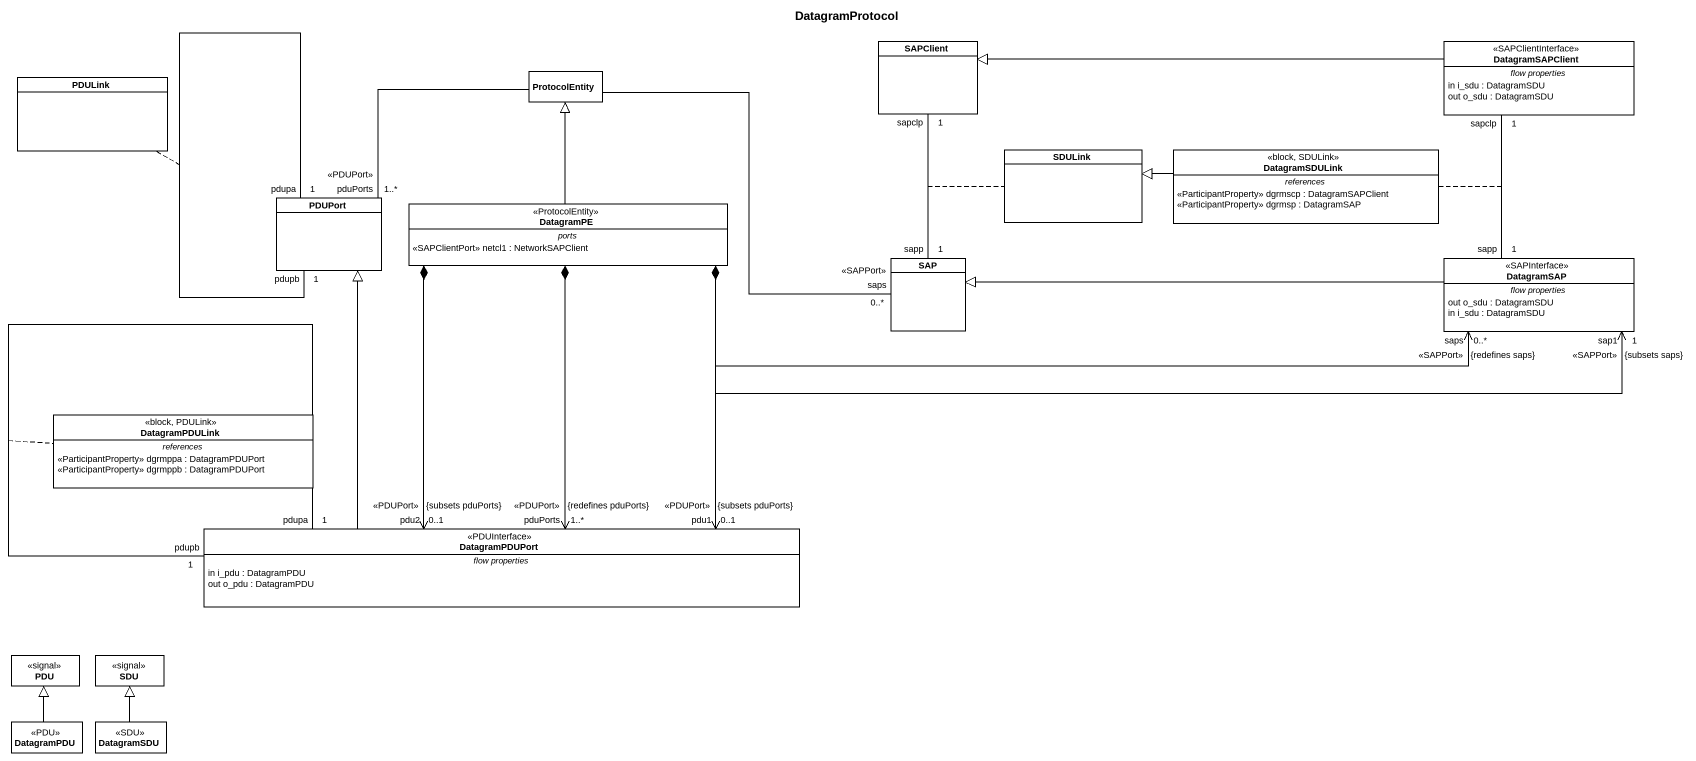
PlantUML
@startuml
title DatagramProtocol
hide circle
hide empty members
class SAPClient
class DatagramSAPClient <<SAPClientInterface>> {
  -- flow properties --
  in i_sdu : DatagramSDU
  out o_sdu : DatagramSDU
}
class PDULink
class ProtocolEntity
class SDULink
class DatagramSDULink <<block, SDULink>> {
  -- references --
  <<ParticipantProperty>> dgrmscp : DatagramSAPClient
  <<ParticipantProperty>> dgrmsp : DatagramSAP
}
class PDUPort
class DatagramPE <<ProtocolEntity>> {
  -- ports --
  <<SAPClientPort>> netcl1 : NetworkSAPClient
}
class SAP
class DatagramSAP <<SAPInterface>> {
  -- flow properties --
  out o_sdu : DatagramSDU
  in i_sdu : DatagramSDU
}
class DatagramPDULink <<block, PDULink>> {
  -- references --
  <<ParticipantProperty>> dgrmppa : DatagramPDUPort
  <<ParticipantProperty>> dgrmppb : DatagramPDUPort
}
class DatagramPDUPort <<PDUInterface>> {
  -- flow properties --
  in i_pdu : DatagramPDU
  out o_pdu : DatagramPDU
}
class PDU <<signal>>
class SDU <<signal>>
class DatagramPDU <<PDU>>
class DatagramSDU <<SDU>>
SAPClient "sapclp\n1" -- "sapp\n1" SAP
(SAPClient, SAP) .. SDULink
DatagramSAPClient -left-|> SAPClient
DatagramSDULink -left-|> SDULink
PDUPort "pduPorts\n<<PDUPort>>\n1..*" -up- ProtocolEntity
PDUPort "pdupb\n1" -- "pdupa\n1" PDUPort
(PDUPort, PDUPort) .. PDULink
DatagramPE -up-|> ProtocolEntity
SAP "saps\n<<SAPPort>>\n0..*" -left- ProtocolEntity
DatagramSAP "sapp\n1" -up- "sapclp\n1" DatagramSAPClient
(DatagramSAP, DatagramSAPClient) .. DatagramSDULink
DatagramSAP "sap1\n1\n{subsets saps}\n<<SAPPort>>" <-left-* DatagramPE
DatagramSAP "saps\n0..*\n{redefines saps}\n<<SAPPort>>" <-left-* DatagramPE
DatagramSAP -left-|> SAP
DatagramPDUPort -up-|> PDUPort
DatagramPDUPort "pdu1\n0..1\n{subsets pduPorts}\n<<PDUPort>>" <-up-* DatagramPE
DatagramPDUPort "pdu2\n0..1\n{subsets pduPorts}\n<<PDUPort>>" <-up-* DatagramPE
DatagramPDUPort "pduPorts\n1..*\n{redefines pduPorts}\n<<PDUPort>>" <-up-* DatagramPE
DatagramPDUPort "pdupb\n1" -- "pdupa\n1" DatagramPDUPort
(DatagramPDUPort, DatagramPDUPort) .. DatagramPDULink
DatagramPDU -up-|> PDU
DatagramSDU -up-|> SDU
@enduml
